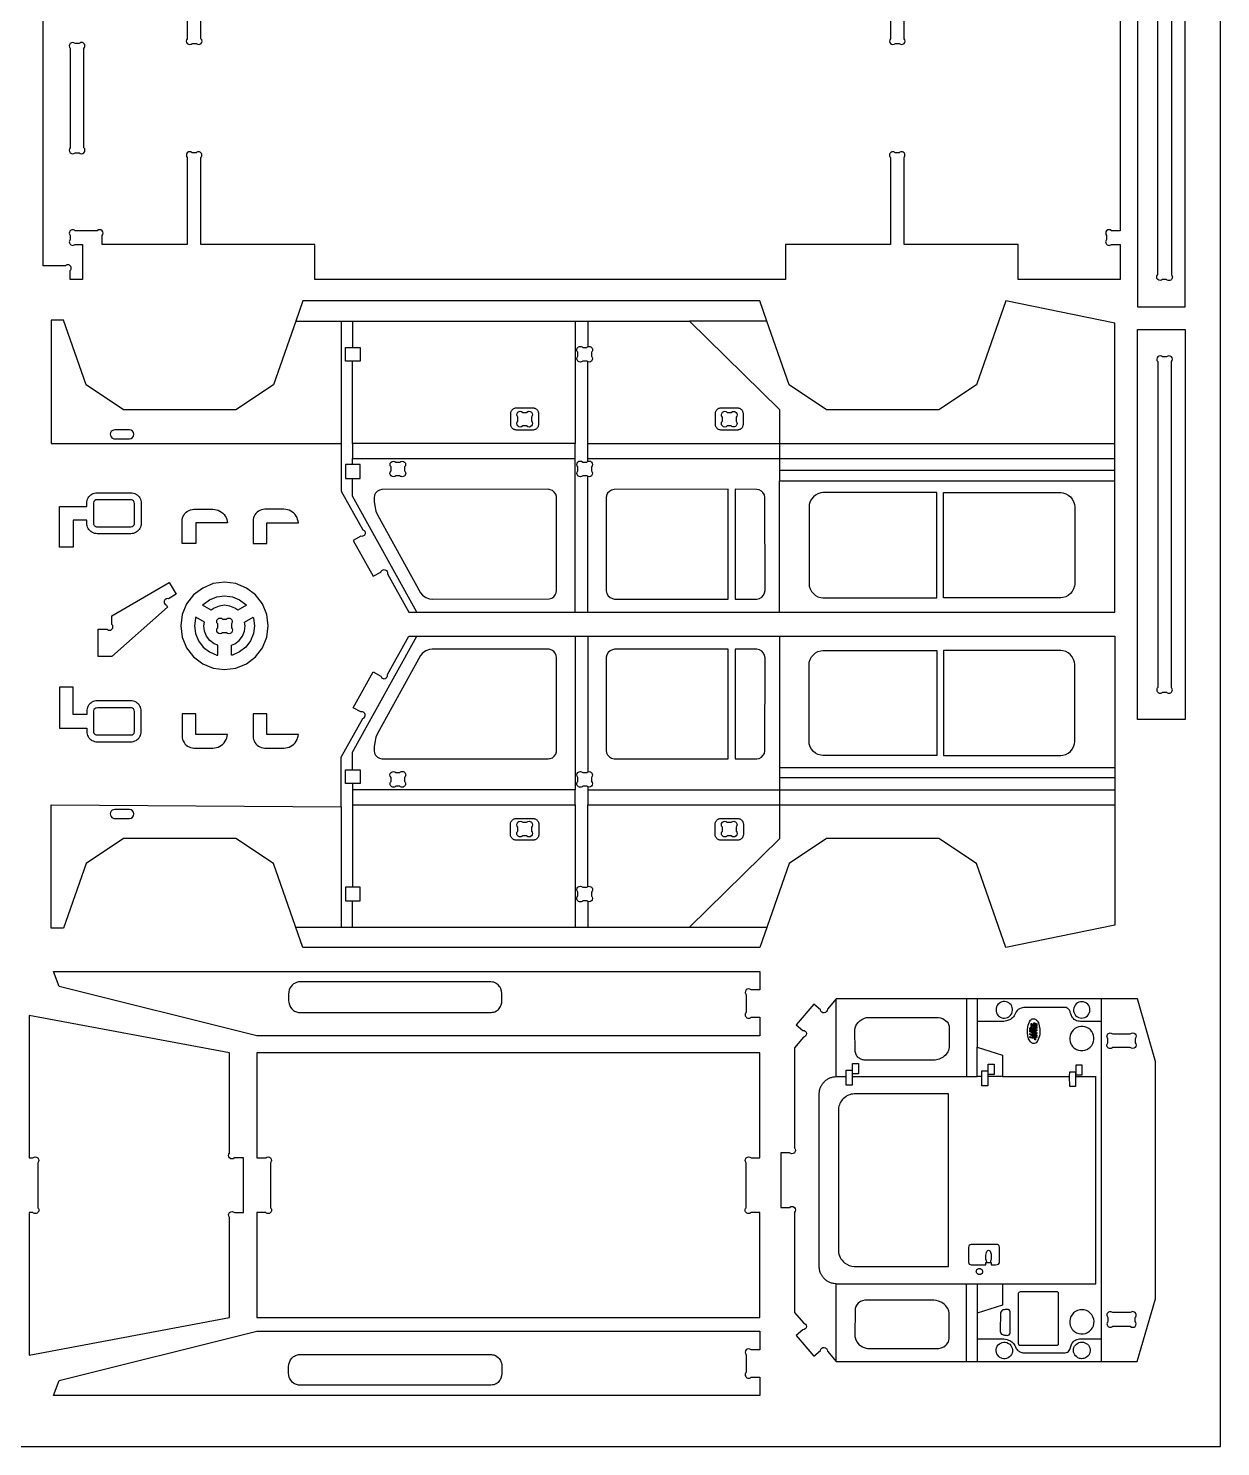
# Model space of a CAD drawing. Extents: x -528 to 1272, y -275 to 1657.
# Drawn here: x 224 to 1272, y -275 to 973 of the extents above; entities that cross this region are included whole.
import ezdxf

# ---------------------------------------------------------------- set-up
doc = ezdxf.new("R2010")
doc.units = 0
doc.header["$MEASUREMENT"] = 0
doc.layers.get('0').update_dxf_attribs({"linetype": 'CONTINUOUS'})
doc.layers.add('ENGRAVING', color=1, linetype='CONTINUOUS')

msp = doc.modelspace()

# ---------------------------------------------------------------- linework, layer by layer
for points in [[(-527.8, -274.5), (1272.2, -274.5), (1272.2, 1657.5), (-527.8, 1657.5)], [(1199, 727.8), (1241, 727.8), (1241, 1070.8), (1199, 1070.8)], [(1199, 364.8), (1199, 707.8), (1241, 707.8), (1241, 364.8)], [(251.1, 516.3), (251.1, 552.2), (275.1, 552.2), (275.1, 555.1), (275.2, 556.3), (275.4, 557.5), (275.8, 558.6), (276.3, 559.7), (277, 560.7), (277.8, 561.6), (278.7, 562.4), (279.7, 563), (280.8, 563.6), (281.9, 563.9), (283.1, 564.2), (284.3, 564.2), (314, 564.2), (315.2, 564.2), (316.3, 563.9), (317.5, 563.6), (318.5, 563), (319.5, 562.4), (320.4, 561.6), (321.2, 560.7), (321.9, 559.7), (322.4, 558.6), (322.8, 557.5), (323, 556.3), (323.1, 555.1), (323.1, 537.4), (323, 536.2), (322.8, 535.1), (322.4, 533.9), (321.9, 532.9), (321.2, 531.9), (320.4, 531), (319.5, 530.2), (318.5, 529.5), (317.5, 529), (316.3, 528.6), (315.2, 528.4), (314, 528.3), (284.3, 528.3), (283.1, 528.4), (281.9, 528.6), (280.8, 529), (279.7, 529.5), (278.7, 530.2), (277.8, 531), (277, 531.9), (276.3, 532.9), (275.8, 533.9), (275.4, 535.1), (275.2, 536.2), (275.1, 537.4), (275.1, 540.3), (263.1, 540.3), (263.1, 516.3)], [(570.5, 474.3), (573.3, 472.3), (576.5, 471.1), (578.8, 470.8), (681.9, 470.9), (684, 471.5), (685.8, 472.7), (687.1, 474.4), (688, 476.4), (688.2, 478.2), (688.1, 561), (687.5, 563.1), (686.3, 564.8), (684.6, 566.2), (682.6, 567), (680.8, 567.3), (534.7, 567.2), (532.5, 566.7), (530.7, 565.6), (529.2, 564), (528.3, 562.1), (527.9, 559.9), (527.9, 556.5), (528.4, 552.9), (529.5, 548.2), (530.8, 544.8), (568.6, 476.4)], [(735.3, 472.1), (737.4, 471.2), (739.3, 470.8), (839.2, 470.8), (839.2, 567.3), (738.9, 567.2), (736.6, 566.7), (734.7, 565.5), (733.2, 563.8), (732.2, 561.8), (731.8, 559.8), (731.9, 477.9), (732.4, 475.6), (733.6, 473.7)], [(845.2, 470.8), (864.5, 470.8), (866.8, 471.4), (868.7, 472.6), (870.2, 474.3), (871.2, 476.3), (871.6, 478.3), (871.5, 560.2), (871, 562.5), (869.8, 564.4), (868.4, 565.7), (866.4, 566.8), (864.5, 567.2), (845.2, 567.3)], [(916, 474), (918.1, 472.8), (920.6, 472.1), (922.5, 471.8), (1022.6, 471.8), (1022.6, 564.4), (922.5, 564.4), (920.6, 564.1), (918.1, 563.4), (916, 562.2), (914.1, 560.6), (912.5, 558.7), (911.3, 556.5), (910.5, 554.1), (910.3, 552.2), (910.3, 484), (910.5, 482.1), (911.3, 479.7), (912.5, 477.5), (914.1, 475.6)], [(1131.7, 471.8), (1028.6, 471.8), (1028.6, 564.4), (1131.7, 564.4), (1133.6, 564.1), (1136, 563.4), (1138.2, 562.2), (1140.1, 560.6), (1141.7, 558.7), (1142.9, 556.5), (1143.6, 554.1), (1143.9, 552.2), (1143.9, 484), (1143.6, 482.1), (1142.9, 479.7), (1141.7, 477.5), (1140.1, 475.6), (1138.2, 474), (1136, 472.8), (1133.6, 472.1)], [(359.1, 519.8), (359.1, 537.8), (359, 539.3), (359.1, 540.8), (359.4, 542.2), (359.9, 543.6), (360.7, 544.9), (361.5, 546.1), (362.6, 547.2), (363.8, 548.1), (365.1, 548.8), (366.5, 549.3), (368, 549.7), (369.4, 549.8), (386.1, 549.8), (387.7, 549.7), (389.3, 549.4), (390.8, 548.9), (392.3, 548.2), (393.6, 547.3), (394.9, 546.3), (396, 545.1), (396.9, 543.8), (397.7, 542.4), (398.3, 540.9), (398.7, 539.4), (398.9, 537.8), (371.1, 537.8), (371.1, 519.8)], [(421.5, 519.8), (433.5, 519.8), (433.5, 537.8), (461.3, 537.8), (461.1, 539.4), (460.6, 540.9), (460.1, 542.4), (459.3, 543.8), (458.3, 545.1), (457.2, 546.3), (456, 547.3), (454.6, 548.2), (453.2, 548.9), (451.6, 549.4), (450.1, 549.7), (448.5, 549.8), (431.8, 549.8), (430.3, 549.7), (428.8, 549.3), (427.4, 548.8), (426.1, 548.1), (424.9, 547.2), (423.9, 546.1), (423, 544.9), (422.3, 543.6), (421.8, 542.2), (421.5, 540.8), (421.4, 539.3), (421.5, 537.8)], [(377.1, 413.9), (386.3, 410.1), (396.3, 408.8), (406.3, 410.1), (415.5, 413.9), (423.5, 420), (429.6, 428), (433.4, 437.3), (434.8, 447.2), (433.4, 457.2), (429.6, 466.5), (423.5, 474.4), (415.5, 480.5), (406.3, 484.4), (396.3, 485.7), (386.3, 484.4), (377.1, 480.5), (369.1, 474.4), (363, 466.5), (359.1, 457.2), (357.8, 447.2), (359.1, 437.3), (363, 428), (369.1, 420)], [(377, 465.3), (377.6, 466), (383, 470.2), (389.4, 472.8), (396.3, 473.7), (403.2, 472.8), (409.5, 470.2), (415, 466), (415.6, 465.3), (408, 460.9), (405.4, 462.9), (401, 464.7), (396.3, 465.4), (391.6, 464.7), (387.2, 462.9), (384.6, 460.9)], [(377.6, 428.5), (383, 424.3), (389.4, 421.6), (390.3, 421.5), (390.3, 430.3), (387.2, 431.5), (383.5, 434.4), (380.6, 438.2), (378.8, 442.5), (378.2, 447.2), (378.6, 450.5), (371, 454.9), (370.7, 454.1), (369.8, 447.2), (370.7, 440.4), (373.4, 434)], [(402.3, 421.5), (402.3, 430.3), (405.4, 431.5), (409.1, 434.4), (412, 438.2), (413.8, 442.5), (414.4, 447.2), (414, 450.5), (421.6, 454.9), (421.9, 454.1), (422.8, 447.2), (421.9, 440.4), (419.2, 434), (415, 428.5), (409.5, 424.3), (403.2, 421.6)], [(530.7, 331.9), (532.5, 330.8), (534.7, 330.3), (680.8, 330.2), (682.6, 330.5), (684.6, 331.3), (686.3, 332.7), (687.5, 334.4), (688.1, 336.5), (688.2, 419.3), (688, 421.1), (687.1, 423.1), (685.8, 424.8), (684, 426), (681.9, 426.6), (578.8, 426.7), (576.5, 426.4), (573.3, 425.2), (570.5, 423.2), (568.6, 421.1), (530.8, 352.7), (529.5, 349.3), (528.4, 344.6), (527.9, 341), (527.9, 337.6), (528.3, 335.4), (529.2, 333.5)], [(734.7, 332), (736.6, 330.8), (738.9, 330.3), (839.2, 330.2), (839.2, 426.7), (739.3, 426.7), (737.4, 426.3), (735.3, 425.4), (733.6, 423.8), (732.4, 421.9), (731.9, 419.6), (731.8, 337.7), (732.2, 335.7), (733.2, 333.7)], [(845.2, 330.2), (864.5, 330.3), (866.4, 330.7), (868.4, 331.8), (869.8, 333.1), (871, 335), (871.5, 337.3), (871.6, 419.2), (871.2, 421.2), (870.2, 423.2), (868.7, 424.9), (866.8, 426.1), (864.5, 426.7), (845.2, 426.7)], [(916, 335.3), (914.1, 336.9), (912.5, 338.8), (911.3, 341), (910.5, 343.4), (910.3, 345.3), (910.3, 413.5), (910.5, 415.4), (911.3, 417.8), (912.5, 420), (914.1, 421.9), (916, 423.5), (918.1, 424.7), (920.6, 425.4), (922.5, 425.7), (1022.6, 425.7), (1022.6, 333.1), (922.5, 333.1), (920.6, 333.4), (918.1, 334.1)], [(1028.6, 333.1), (1131.7, 333.1), (1133.6, 333.4), (1136, 334.1), (1138.2, 335.3), (1140.1, 336.9), (1141.7, 338.8), (1142.9, 341), (1143.6, 343.4), (1143.9, 345.3), (1143.9, 413.5), (1143.6, 415.4), (1142.9, 417.8), (1141.7, 420), (1140.1, 421.9), (1138.2, 423.5), (1136, 424.7), (1133.6, 425.4), (1131.7, 425.7), (1028.6, 425.7)], [(251.1, 357.3), (275.1, 357.3), (275.1, 354.4), (275.2, 353.2), (275.4, 352.1), (275.8, 350.9), (276.3, 349.9), (277, 348.9), (277.8, 348), (278.7, 347.2), (279.7, 346.5), (280.8, 346), (281.9, 345.6), (283.1, 345.4), (284.3, 345.3), (314, 345.3), (315.2, 345.4), (316.3, 345.6), (317.5, 346), (318.5, 346.5), (319.5, 347.2), (320.4, 348), (321.2, 348.9), (321.9, 349.9), (322.4, 350.9), (322.8, 352.1), (323, 353.2), (323.1, 354.4), (323.1, 372.1), (323, 373.3), (322.8, 374.5), (322.4, 375.6), (321.9, 376.7), (321.2, 377.7), (320.4, 378.6), (319.5, 379.4), (318.5, 380), (317.5, 380.6), (316.3, 380.9), (315.2, 381.2), (314, 381.2), (284.3, 381.2), (283.1, 381.2), (281.9, 380.9), (280.8, 380.6), (279.7, 380), (278.7, 379.4), (277.8, 378.6), (277, 377.7), (276.3, 376.7), (275.8, 375.6), (275.4, 374.5), (275.2, 373.3), (275.1, 372.1), (275.1, 369.2), (263.1, 369.2), (263.1, 393.2), (251.1, 393.2)], [(362.6, 342.4), (363.8, 341.5), (365.1, 340.8), (366.5, 340.2), (368, 339.9), (369.4, 339.8), (386.1, 339.8), (387.7, 339.9), (389.3, 340.2), (390.8, 340.7), (392.3, 341.4), (393.6, 342.3), (394.9, 343.3), (396, 344.4), (396.9, 345.7), (397.7, 347.2), (398.3, 348.6), (398.7, 350.2), (398.9, 351.8), (371.1, 351.8), (371.1, 369.8), (359.1, 369.8), (359.1, 351.8), (359, 350.3), (359.1, 348.8), (359.4, 347.4), (359.9, 346), (360.7, 344.6), (361.5, 343.4)], [(424.9, 342.4), (426.1, 341.5), (427.4, 340.8), (428.8, 340.2), (430.3, 339.9), (431.8, 339.8), (448.5, 339.8), (450.1, 339.9), (451.6, 340.2), (453.2, 340.7), (454.6, 341.4), (456, 342.3), (457.2, 343.3), (458.3, 344.4), (459.3, 345.7), (460.1, 347.2), (460.6, 348.6), (461.1, 350.2), (461.3, 351.8), (433.5, 351.8), (433.5, 369.8), (421.5, 369.8), (421.5, 351.8), (421.4, 350.3), (421.5, 348.8), (421.8, 347.4), (422.3, 346), (423, 344.6), (423.9, 343.4)], [(456.9, 109.1), (457.7, 108.5), (458.6, 108.1), (460.4, 107.5), (461.4, 107.3), (631.1, 107.3), (632, 107.4), (633, 107.6), (633.9, 107.9), (635.6, 108.8), (637.1, 110), (637.8, 110.8), (638.9, 112.4), (639.9, 114.8), (640.1, 115.8), (640.3, 118), (640.3, 123.9), (640, 126), (639.3, 128), (638.6, 129.4), (638.1, 130.2), (636.8, 131.7), (635.2, 132.8), (634.8, 133), (633, 133.8), (632, 134), (630.6, 134.1), (461.4, 134.1), (459.5, 133.6), (457.7, 132.8), (456.9, 132.3), (455.8, 131.3), (454.9, 130.2), (453.8, 128.5), (453.2, 127.1), (452.8, 125.5), (452.6, 123.4), (452.7, 117.4), (452.8, 116.4), (453.1, 114.8), (453.6, 113.3), (454.3, 112), (455.5, 110.4)], [(456.9, -218.6), (455.8, -217.7), (454.9, -216.5), (453.8, -214.8), (453.2, -213.4), (452.8, -211.9), (452.6, -209.7), (452.7, -203.8), (452.8, -202.7), (453.1, -201.1), (453.6, -199.7), (454.3, -198.3), (455.5, -196.7), (456.9, -195.4), (457.7, -194.9), (458.6, -194.4), (460.4, -193.8), (461.4, -193.6), (631.1, -193.6), (632, -193.7), (633, -193.9), (633.9, -194.2), (635.6, -195.1), (637.1, -196.4), (637.8, -197.1), (638.9, -198.8), (639.9, -201.1), (640.1, -202.2), (640.3, -204.3), (640.3, -210.3), (640, -212.4), (639.3, -214.4), (638.6, -215.7), (638.1, -216.5), (636.8, -218), (635.2, -219.2), (634.8, -219.4), (633, -220.1), (632, -220.3), (630.6, -220.5), (461.4, -220.4), (459.5, -220), (457.7, -219.2)]]:
    msp.add_lwpolyline(points, close=True)
for points in [[(1184, 1027.9), (1184, 794.7), (1176.2, 794.7, 1), (1172, 790.5), (1172, 787, 1), (1176.2, 782.7), (1184, 782.7), (1184, 751.8), (1094.1, 751.8), (1094.1, 782.7), (993.8, 782.7), (993.8, 859.1, 1), (989.6, 863.3), (986.1, 863.3, 1), (981.8, 859.1), (981.8, 782.7), (889.5, 782.7), (889.5, 751.8), (475.8, 751.8), (475.8, 782.7), (375.6, 782.7), (375.6, 859.1, 1), (371.3, 863.3), (367.8, 863.3, 1), (363.6, 859.1), (363.6, 782.7), (288.6, 782.7), (288.6, 790.5, 1), (284.4, 794.7), (264.9, 794.7, 1), (260.7, 790.5), (260.7, 787, 1), (264.9, 782.7), (271.3, 782.7), (271.3, 751.8), (260.7, 751.8), (260.7, 759.6, 1), (256.4, 763.8), (236.7, 763.8), (236.7, 1058.8)], [(363.6, 1039.9), (363.6, 963.6, 1), (367.9, 959.3), (371.4, 959.3, 1), (375.6, 963.6), (375.6, 1039.9)], [(981.9, 1039.9), (981.9, 963.6, 1), (986.2, 959.3), (989.6, 959.3, 1), (993.8, 963.6), (993.8, 1039.9)]]:
    msp.add_lwpolyline(points, format="xyb")
for points in [[(1216.9, 756.1), (1216.9, 1042.6, -1), (1221.2, 1046.8), (1224.7, 1046.8, -1), (1228.9, 1042.6), (1228.9, 756.1, -1), (1224.7, 751.8), (1221.2, 751.8, -1)], [(272.7, 867.6), (272.7, 955.1, 1), (268.4, 959.3), (264.9, 959.3, 1), (260.7, 955.1), (260.7, 867.6, 1), (264.9, 863.3), (268.4, 863.3, 1)], [(243.9, 607.6), (498.9, 607.6), (498.9, 565.7), (517.8, 531.8, -1), (516.2, 526), (509.4, 522.2), (526.9, 490.8), (533.7, 494.5, -1), (539.5, 492.9), (558.3, 459.2), (565.4, 459.2), (704.5, 459.2), (715.7, 459.2), (884.3, 459.2), (1179.3, 459.2), (1179.3, 574.7), (1179.3, 584), (1179.3, 594.4), (1179.3, 607.6), (1179.3, 713.5), (1083.4, 733.1), (1057.5, 659.2), (1024.5, 637.3), (925.7, 637.3), (892.8, 659.2), (873.1, 715.3), (866.9, 733.1), (465.1, 733.1), (458.9, 715.3), (439.3, 659.2), (406.3, 637.3), (307.5, 637.3), (274.5, 659.2), (254.6, 716), (243.9, 716)], [(711.3, 692.1), (714.8, 692.1, -1), (719, 687.8), (719, 684.3, -1), (714.8, 680.1), (711.3, 680.1, -1), (707, 684.3), (707, 687.8, -1)], [(1228.9, 393.1), (1228.9, 679.6, 1), (1224.7, 683.8), (1221.2, 683.8, 1), (1216.9, 679.6), (1216.9, 393.1, 1), (1221.2, 388.8), (1224.7, 388.8, 1)], [(666.2, 630.8), (666.2, 627.3, -1), (661.9, 623), (658.5, 623, -1), (654.2, 627.3), (654.2, 630.8, -1), (658.5, 635), (661.9, 635, -1)], [(834.1, 627.3), (834.1, 630.8, -1), (838.4, 635), (841.9, 635, -1), (846.1, 630.8), (846.1, 627.3, -1), (841.9, 623), (838.4, 623, -1)], [(554.7, 587), (554.7, 583.5, -1), (550.5, 579.2), (547, 579.2, -1), (542.7, 583.5), (542.7, 587, -1), (547, 591.2), (550.5, 591.2, -1)], [(711.3, 591.3), (714.8, 591.3, -1), (719, 587), (719, 583.5, -1), (714.8, 579.3), (711.3, 579.3, -1), (707, 583.5), (707, 587, -1)], [(285.3, 420.2), (285.3, 444.2), (293, 444.2, 1), (297.3, 448.5), (297.3, 456.2), (347.7, 485.4), (353.7, 475), (346.9, 471.1, 1), (345.3, 465.4), (346.1, 463.8), (297.3, 420.2)], [(402.3, 449), (402.3, 445.5, -1), (398, 441.2), (394.6, 441.2, -1), (390.3, 445.5), (390.3, 449, -1), (394.6, 453.2), (398, 453.2, -1)], [(243.9, 181.5), (243.9, 289.9), (498.9, 288.2), (498.9, 331.8), (517.8, 365.7, 1), (516.2, 371.5), (509.4, 375.3), (526.9, 406.7), (533.7, 402.9, 1), (539.5, 404.6), (558.3, 438.2), (565.4, 438.2), (1179.3, 438.2), (1179.3, 322.8), (1179.3, 313.5), (1179.3, 303.1), (1179.3, 289.9), (1179.3, 184), (1083.4, 164.4), (1057.5, 238.3), (1024.5, 260.2), (925.7, 260.2), (892.8, 238.3), (866.9, 164.4), (465.1, 164.4), (439.3, 238.3), (406.3, 260.2), (307.5, 260.2), (274.5, 238.3), (254.6, 181.5)], [(542.7, 310.5), (542.7, 314, -1), (547, 318.3), (550.5, 318.3, -1), (554.7, 314), (554.7, 310.5, -1), (550.5, 306.3), (547, 306.3, -1)], [(711.3, 318.2), (714.8, 318.2, -1), (719, 314), (719, 310.5, -1), (714.8, 306.2), (711.3, 306.2, -1), (707, 310.5), (707, 314, -1)], [(654.2, 266.7), (654.2, 270.2, -1), (658.5, 274.5), (661.9, 274.5, -1), (666.2, 270.2), (666.2, 266.7, -1), (661.9, 262.5), (658.5, 262.5, -1)], [(834.1, 266.7), (834.1, 270.2, -1), (838.4, 274.5), (841.9, 274.5, -1), (846.1, 270.2), (846.1, 266.7, -1), (841.9, 262.5), (838.4, 262.5, -1)], [(711.3, 217.4), (714.8, 217.4, -1), (719, 213.2), (719, 209.7, -1), (714.8, 205.4), (711.3, 205.4, -1), (707, 209.7), (707, 213.2, -1)], [(250.9, 130), (246, 143.4), (867, 143.4), (867, 127.1), (859.3, 127.1, 1), (855, 122.8), (855, 107.3, 1), (859.3, 103.1), (867, 103.1), (867, 86.7), (424.8, 86.7)], [(914.5, -195), (920.4, -190, -1), (926.4, -190.5), (934.2, -199.6), (1048.7, -199.6), (1058.1, -199.6), (1167.1, -199.6), (1198.9, -199.6), (1214.8, -144.5), (1214.8, 64.1), (1199.2, 119.3), (1167.1, 119.3), (1058.1, 119.3), (1048.7, 119.3), (934.2, 119.3), (926.4, 110.2, -1), (920.4, 109.7), (914.5, 114.7), (898.9, 96.5), (904.8, 91.4, -1), (905.3, 85.5), (897.4, 76.3), (897.4, -11.9, -1), (893.2, -16.1), (885.4, -16.1), (885.4, -64.1), (893.2, -64.1, -1), (897.4, -68.4), (897.4, -156.6), (905.3, -165.8, -1), (904.8, -171.7), (898.9, -176.8)], [(224.6, -194), (400.8, -161.1), (400.8, -72.9, -1), (405, -68.7), (413, -68.7), (413, -20.7), (405, -20.7, -1), (400.8, -16.4), (400.8, 71.7), (224.6, 104.6), (224.6, -20.7), (227.8, -20.7, -1), (232.1, -24.9), (232.1, -64.4, -1), (227.8, -68.7), (224.6, -68.7)], [(1197.1, 84.2), (1197.1, 80.7, -1), (1192.8, 76.4), (1177.3, 76.4, -1), (1173.1, 80.7), (1173.1, 84.2, -1), (1177.3, 88.4), (1192.8, 88.4, -1)], [(424.8, -161.1), (867, -161.1), (867, -68.7), (859.3, -68.7, -1), (855, -64.4), (855, -24.9, -1), (859.3, -20.7), (867, -20.7), (867, 71.7), (424.8, 71.7), (424.8, -20.7), (432.6, -20.7, -1), (436.8, -24.9), (436.8, -64.4, -1), (432.6, -68.7), (424.8, -68.7)], [(1197.1, -164.5), (1197.1, -161, 1), (1192.8, -156.7), (1177.3, -156.7, 1), (1173.1, -161), (1173.1, -164.5, 1), (1177.3, -168.7), (1192.8, -168.7, 1)], [(246, -229.7), (250.9, -216.3), (424.8, -173.1), (867, -173.1), (867, -189.4), (859.3, -189.4, 1), (855, -193.7), (855, -209.2, 1), (859.3, -213.4), (867, -213.4), (867, -229.7)]]:
    msp.add_lwpolyline(points, format="xyb", close=True)
msp.add_lwpolyline([(805.3, 182.2), (805, 181.9)])
at = {"layer": 'ENGRAVING'}
for points in [[(458.9, 715.3), (498.9, 715.3), (498.9, 607.6)], [(498.9, 715.3), (508.8, 715.3), (508.8, 692.1), (515.7, 692.1), (515.7, 680.1), (508.8, 680.1), (502.6, 680.1), (502.6, 692.1), (508.8, 692.1)], [(508.8, 715.3), (704.5, 715.3), (704.5, 607.6), (508.8, 607.6), (508.8, 680.1)], [(704.5, 715.3), (715.7, 715.3), (805.3, 715.3)], [(715.7, 715.3), (715.7, 692.7)], [(873.1, 715.3), (805.3, 715.3), (884.3, 637.5), (884.3, 607.6), (884.3, 594.4), (1179.3, 594.4)], [(715.7, 607.6), (715.7, 679.4)], [(508.8, 607.6), (508.8, 594.4), (704.5, 594.4)], [(704.5, 459.2), (704.5, 594.4), (704.5, 607.6)], [(715.7, 594.4), (715.7, 607.6), (884.3, 607.6), (1179.3, 607.6)], [(508.8, 589), (502.6, 589), (502.6, 576.9), (508.8, 576.9), (515.7, 576.9), (515.7, 589), (508.8, 589), (508.8, 594.4)], [(715.7, 591.9), (715.7, 594.4), (884.3, 594.4), (884.3, 584), (884.3, 574.7), (1179.3, 574.7)], [(565.4, 459.2), (508.8, 561.4), (508.8, 576.9)], [(715.7, 459.2), (715.7, 578.6)], [(1179.3, 584), (884.3, 584)], [(884.3, 459.2), (884.3, 574.7)], [(508.8, 308.5), (502.6, 308.5), (502.6, 320.6), (508.8, 320.6), (508.8, 336.1), (565.4, 438.2)], [(704.5, 438.2), (704.5, 303.1)], [(715.7, 438.2), (715.7, 318.9)], [(884.3, 438.2), (884.3, 322.8), (884.3, 313.5), (884.3, 303.1), (884.3, 289.9), (884.3, 260), (805.3, 182.2)], [(508.8, 320.6), (515.7, 320.6), (515.7, 308.5), (508.8, 308.5), (508.8, 303.1)], [(884.3, 322.8), (1179.3, 322.8)], [(1179.3, 313.5), (884.3, 313.5)], [(715.7, 305.6), (715.7, 303.1), (884.3, 303.1), (1179.3, 303.1)], [(715.7, 303.1), (715.7, 289.9)], [(498.9, 288.2), (498.9, 182.2), (508.8, 182.2), (508.8, 205.4)], [(508.8, 289.9), (508.8, 217.4), (502.6, 217.4), (502.6, 205.4), (508.8, 205.4), (515.7, 205.4), (515.7, 217.4), (508.8, 217.4)], [(704.5, 289.9), (704.5, 182.3)], [(715.7, 218.1), (715.7, 289.9), (884.3, 289.9), (1179.3, 289.9)], [(715.7, 204.8), (715.7, 182.2), (805.3, 182.2), (872.8, 182.2)], [(459.7, 182.2), (498.9, 182.2)], [(508.8, 182.2), (715.7, 182.2)], [(934.2, 50.9), (934.2, 119.3)], [(1048.7, 119.3), (1048.7, 50.9), (1048.7, 50.8)], [(1058.1, 119.3), (1058.1, 99.3), (1058.1, 76.7), (1080.3, 69.7), (1080.3, 50.9), (1067.5, 50.9), (1067.5, 42.7), (1062.2, 42.7), (1062.2, 50.9), (1062.2, 55.8), (1067.5, 55.8), (1067.5, 50.9)], [(1167.1, 99.3), (1167.1, -179.7), (1167.1, -199.6)], [(948.1, 50.9), (948.1, 43.2), (942.8, 43.2), (942.8, 50.9), (942.8, 56.4), (948.1, 56.4), (948.1, 50.9), (1048.7, 50.9), (1058.1, 50.9), (1058.1, 76.7)], [(934.2, -131.4), (934, -131.4), (932.1, -131.2), (931.4, -131.1), (930.7, -130.9), (930, -130.7), (929.3, -130.5), (928.7, -130.2), (928, -129.9), (927.4, -129.6), (926.8, -129.3), (926.2, -128.9), (925.6, -128.5), (925, -128.1), (924.5, -127.6), (924, -127.1), (923.5, -126.6), (923, -126.1), (922.6, -125.6), (922.1, -125), (921.7, -124.4), (921.4, -123.8), (921, -123.2), (920.7, -122.6), (920.4, -121.9), (920.2, -121.3), (919.9, -120.6), (919.7, -119.9), (919.6, -119.2), (919.5, -118.5), (919.4, -117.8), (919.3, -117), (919.3, 36.5), (919.4, 37.3), (919.5, 38), (919.6, 38.7), (919.7, 39.4), (919.9, 40.1), (920.2, 40.8), (920.4, 41.4), (920.7, 42.1), (921, 42.7), (921.4, 43.3), (921.7, 43.9), (922.1, 44.5), (922.6, 45.1), (923, 45.6), (923.5, 46.1), (924, 46.6), (924.5, 47.1), (925, 47.6), (925.6, 48), (926.2, 48.4), (926.8, 48.8), (927.4, 49.1), (928, 49.4), (928.7, 49.7), (929.3, 50), (930, 50.2), (930.7, 50.4), (931.4, 50.6), (932.1, 50.7), (932.9, 50.8), (934, 50.9), (934.2, 50.9), (942.8, 50.9)], [(1062.3, 50.9), (1062.2, 50.9), (1058.1, 50.9)], [(1080.3, 50.9), (1139.4, 50.9), (1139.5, 55.2), (1144.7, 55.2), (1144.7, 42.1), (1139.5, 42.1), (1139.4, 50.9)], [(1080.3, -131.4), (1162.6, -131.4), (1162.6, 50.9)], [(1144.7, 50.9), (1162.6, 50.9), (1162.7, 50.9)], [(934.2, -199.6), (934.2, -131.4), (1048.7, -131.4), (1058.1, -131.4), (1058.1, -157.1), (1058.1, -179.7), (1058.1, -199.6)], [(1048.7, -199.6), (1048.7, -131.4)], [(1058.1, -131.4), (1080.3, -131.4), (1080.3, -150.1), (1058.1, -157.1)]]:
    msp.add_lwpolyline(points, dxfattribs=at)
for points in [[(650, 620.6), (650.4, 620.3), (650.9, 620.1), (651.4, 619.9), (651.9, 619.8), (652.4, 619.7), (652.7, 619.7), (652.9, 619.7), (667.5, 619.7), (667.7, 619.7), (668, 619.7), (668.5, 619.8), (669, 619.9), (669.5, 620.1), (670, 620.3), (670.4, 620.6), (670.8, 620.9), (671.2, 621.2), (671.5, 621.6), (671.8, 622), (672.1, 622.4), (672.3, 622.9), (672.5, 623.4), (672.6, 623.9), (672.7, 624.4), (672.7, 624.7), (672.7, 634), (672.6, 634.5), (672.5, 635), (672.3, 635.5), (672.1, 636), (671.8, 636.4), (671.5, 636.8), (671.2, 637.2), (670.8, 637.5), (670.4, 637.8), (670, 638.1), (669.5, 638.3), (669, 638.5), (668.5, 638.6), (668, 638.7), (667.7, 638.7), (667.5, 638.7), (652.9, 638.7), (652.7, 638.7), (652.4, 638.7), (651.9, 638.6), (651.4, 638.5), (650.9, 638.3), (650.4, 638.1), (650, 637.8), (649.6, 637.5), (649.2, 637.2), (648.9, 636.8), (648.6, 636.4), (648.3, 636), (648.1, 635.5), (647.9, 635), (647.8, 634.5), (647.7, 634), (647.7, 624.4), (647.8, 623.9), (647.9, 623.4), (648.1, 622.9), (648.3, 622.4), (648.6, 622), (648.9, 621.6), (649.2, 621.2), (649.6, 620.9)], [(829.5, 620.9), (829.9, 620.6), (830.3, 620.3), (830.8, 620.1), (831.3, 619.9), (831.8, 619.8), (832.3, 619.7), (832.6, 619.7), (832.8, 619.7), (847.4, 619.7), (847.6, 619.7), (847.9, 619.7), (848.4, 619.8), (848.9, 619.9), (849.4, 620.1), (849.9, 620.3), (850.3, 620.6), (850.7, 620.9), (851.1, 621.2), (851.4, 621.6), (851.7, 622), (852, 622.4), (852.2, 622.9), (852.4, 623.4), (852.5, 623.9), (852.6, 624.4), (852.6, 634), (852.5, 634.5), (852.4, 635), (852.2, 635.5), (852, 636), (851.7, 636.4), (851.4, 636.8), (851.1, 637.2), (850.7, 637.5), (850.3, 637.8), (849.9, 638.1), (849.4, 638.3), (848.9, 638.5), (848.4, 638.6), (847.9, 638.7), (847.6, 638.7), (847.4, 638.7), (832.8, 638.7), (832.6, 638.7), (832.3, 638.7), (831.8, 638.6), (831.3, 638.5), (830.8, 638.3), (830.3, 638.1), (829.9, 637.8), (829.5, 637.5), (829.1, 637.2), (828.8, 636.8), (828.5, 636.4), (828.2, 636), (828, 635.5), (827.8, 635), (827.7, 634.5), (827.6, 634), (827.6, 624.4), (827.7, 623.9), (827.8, 623.4), (828, 622.9), (828.2, 622.4), (828.5, 622), (828.8, 621.6), (829.1, 621.2)], [(508.8, 289.9), (704.5, 289.9), (704.5, 303.1), (508.8, 303.1)], [(650, 259.7), (649.6, 260), (649.2, 260.3), (648.9, 260.7), (648.6, 261.1), (648.3, 261.5), (648.1, 262), (647.9, 262.5), (647.8, 263), (647.7, 263.5), (647.7, 273.1), (647.8, 273.6), (647.9, 274.1), (648.1, 274.6), (648.3, 275.1), (648.6, 275.5), (648.9, 275.9), (649.2, 276.3), (649.6, 276.6), (650, 276.9), (650.4, 277.2), (650.9, 277.4), (651.4, 277.6), (651.9, 277.7), (652.4, 277.8), (652.7, 277.8), (652.9, 277.8), (667.5, 277.8), (667.7, 277.8), (668, 277.8), (668.5, 277.7), (669, 277.6), (669.5, 277.4), (670, 277.2), (670.4, 276.9), (670.8, 276.6), (671.2, 276.3), (671.5, 275.9), (671.8, 275.5), (672.1, 275.1), (672.3, 274.6), (672.5, 274.1), (672.6, 273.6), (672.7, 273.1), (672.7, 272.8), (672.7, 263.5), (672.6, 263), (672.5, 262.5), (672.3, 262), (672.1, 261.5), (671.8, 261.1), (671.5, 260.7), (671.2, 260.3), (670.8, 260), (670.4, 259.7), (670, 259.4), (669.5, 259.2), (669, 259), (668.5, 258.9), (668, 258.8), (667.7, 258.8), (667.5, 258.8), (652.9, 258.8), (652.7, 258.8), (652.4, 258.8), (651.9, 258.9), (651.4, 259), (650.9, 259.2), (650.4, 259.4)], [(829.9, 259.7), (829.5, 260), (829.1, 260.3), (828.8, 260.7), (828.5, 261.1), (828.2, 261.5), (828, 262), (827.8, 262.5), (827.7, 263), (827.6, 263.5), (827.6, 273.1), (827.7, 273.6), (827.8, 274.1), (828, 274.6), (828.2, 275.1), (828.5, 275.5), (828.8, 275.9), (829.1, 276.3), (829.5, 276.6), (829.9, 276.9), (830.3, 277.2), (830.8, 277.4), (831.3, 277.6), (831.8, 277.7), (832.3, 277.8), (832.6, 277.8), (832.8, 277.8), (847.4, 277.8), (847.6, 277.8), (847.9, 277.8), (848.4, 277.7), (848.9, 277.6), (849.4, 277.4), (849.9, 277.2), (850.3, 276.9), (850.7, 276.6), (851.1, 276.3), (851.4, 275.9), (851.7, 275.5), (852, 275.1), (852.2, 274.6), (852.4, 274.1), (852.5, 273.6), (852.6, 273.1), (852.6, 263.5), (852.5, 263), (852.4, 262.5), (852.2, 262), (852, 261.5), (851.7, 261.1), (851.4, 260.7), (851.1, 260.3), (850.7, 260), (850.3, 259.7), (849.9, 259.4), (849.4, 259.2), (848.9, 259), (848.4, 258.9), (847.9, 258.8), (847.6, 258.8), (847.4, 258.8), (832.8, 258.8), (832.6, 258.8), (832.3, 258.8), (831.8, 258.9), (831.3, 259), (830.8, 259.2), (830.3, 259.4)], [(1107.8, 94.3), (1107.8, 95.8), (1108.5, 95.6), (1108.5, 94.9), (1108.8, 94.7), (1108.8, 95.4), (1109.5, 95.1), (1109.5, 94.5), (1110, 94.3), (1110, 95), (1110.6, 94.8), (1110.6, 93.3)], [(1104.5, 86.1), (1106.7, 85.3), (1106.7, 85.9), (1107.4, 85.7), (1107.4, 84.3), (1104.5, 85.3)], [(948.5, 62.4), (953.7, 62.4), (953.7, 53.2), (948.5, 53.2)], [(1073.1, 52.7), (1067.8, 52.7), (1067.8, 61.8), (1073.1, 61.8)], [(1150.3, 52.1), (1145.1, 52.1), (1145.1, 61.2), (1150.3, 61.2)], [(957.3, -186.9), (957.8, -187.1), (960.4, -188), (961.6, -188.2), (1023, -188.2), (1024.3, -188.1), (1026.6, -187.6), (1028.8, -186.7), (1030.5, -185.4), (1031.6, -184.3), (1032.8, -182.5), (1033.3, -181.1), (1033.5, -179.5), (1033.4, -156.9), (1033.1, -155.3), (1032.3, -153.2), (1032.1, -152.7), (1030.7, -150.8), (1029, -149.2), (1027, -147.8), (1026.4, -147.5), (1024, -146.5), (1022.1, -146), (1020.1, -145.8), (959.4, -145.8), (957.4, -146.2), (955.5, -146.9), (953.6, -148.3), (952.3, -149.7), (951.4, -151.3), (950.9, -153.1), (950.8, -153.6), (950.7, -177.6), (950.8, -178.6), (951.4, -180.5), (952.5, -182.8), (954.2, -184.7), (955, -185.4)]]:
    msp.add_lwpolyline(points, close=True, dxfattribs=at)
for points in [[(297.3, 612.6, 0.086443), (298.4, 612, 0.08001), (299.8, 611.7, 0.006309), (306.2, 611.7, 0.006302), (312.7, 611.7, 0.406849), (316.5, 615.7, 0.406848), (312.7, 619.6, 0.006303), (306.2, 619.7, 0.006309), (299.8, 619.6, 0.309603), (296.1, 617, 0.316438)], [(282.4, 534.9, 0.087809), (283.2, 534.5, 0.067963), (284.5, 534.3), (313.8, 534.3, 0.166336), (316, 535.1, 0.189175), (317.1, 537, 0.016364), (317.1, 537.2, 0.008181), (317.1, 537.6), (317.1, 554.9, 0.166336), (316.3, 557.2, 0.189175), (314.4, 558.2, 0.016364), (314.2, 558.2, 0.008181), (313.8, 558.2), (284.5, 558.2, 0.166336), (282.2, 557.4, 0.189175), (281.2, 555.5, 0.043026), (281.1, 553.9, -0.010275), (281.1, 552.2, -0.004091), (281.1, 544.9, 0.012272), (281.1, 537.6, 0.100321), (281.5, 536, 0.121499)], [(282.4, 351.9, 0.087809), (283.2, 351.5, 0.067963), (284.5, 351.3), (313.8, 351.3, 0.166336), (316, 352.1, 0.189175), (317.1, 354, 0.016364), (317.1, 354.2, 0.008181), (317.1, 354.6), (317.1, 371.9, 0.166336), (316.3, 374.2, 0.189175), (314.4, 375.2, 0.016364), (314.2, 375.2, 0.008181), (313.8, 375.2), (284.5, 375.2, 0.166336), (282.2, 374.4, 0.189175), (281.2, 372.5, 0.016364), (281.1, 372.3, 0.008181), (281.1, 371.9), (281.1, 354.6, 0.100321), (281.5, 353, 0.121499)], [(297.3, 278.8, 0.0865), (298.4, 278.1, 0.080049), (299.8, 277.9, 0.006309), (306.2, 277.8, 0.006303), (312.7, 277.9, 0.406848), (316.5, 281.8, 0.406849), (312.7, 285.8, 0.006302), (306.2, 285.8, 0.006309), (299.8, 285.8, 0.309598), (296.1, 283.1, 0.316339)], [(1078.5, 103.2, 0.87639), (1087, 114.9, 0.876461), (1075.8, 105.8, 0.065836), (1077, 104.3, 0.065877)], [(1147.3, 102.9, 0.987827), (1153.1, 116.1, 0.987899), (1147, 103, 0.006087), (1147.2, 102.9, 0.006124)], [(953.9, 67.5, -0.119093), (951.7, 70.2, -0.105581), (950.8, 74), (950.7, 91.8, -0.174818), (953.4, 98.5, -0.152207), (960.4, 102.7, -0.016014), (961.1, 102.8, -0.021515), (961.6, 102.8), (1020.1, 102.8, -0.00712), (1023.5, 102.9, -0.035033), (1024.1, 102.9, -0.137177), (1030.7, 100, -0.185826), (1033.4, 95.3, -0.016418), (1033.5, 94.6, -0.012305), (1033.5, 93.7), (1033.4, 76.4, -0.125514), (1031.8, 71.7, -0.187851), (1023.4, 65.8, -0.01778), (1021.3, 65.4, -0.031825), (1020.1, 65.3), (959.4, 65.3, -0.076786), (956.7, 65.9, -0.065419)], [(1105.7, 80.8, -0.1356), (1103.4, 84, -0.130728), (1102.6, 94.6, -0.110706), (1105.1, 100.4, -0.414294), (1109.7, 101.1, -0.145935), (1112, 98.2, -0.131544), (1113.1, 87.6, -0.118711), (1110.5, 81.3, -0.26626), (1107.5, 80, -0.081365), (1106.6, 80.2, -0.067835)], [(1107.4, 88.5), (1107.4, 87.7), (1107, 87.8), (1107, 87.2), (1107.4, 87), (1107.4, 86.2), (1104.5, 87.9, -0.195193), (1104.4, 88.4, 0.064345), (1104.5, 88.9)], [(1104.5, 92.9, -0.06776), (1104.7, 94.1, -0.32401), (1105.3, 94.6, -0.201858), (1106.7, 94.1, -0.198979), (1107.4, 92.7, -0.013215), (1107.4, 92.3, 0.004405), (1107.4, 91.9)], [(1107.4, 89.1), (1104.5, 90.1), (1104.5, 90.9, -0.006249), (1105.6, 90.9, -0.012249), (1106.2, 90.9, -0.017021), (1105.5, 91.1, -0.01236), (1104.5, 91.4), (1104.5, 92.2), (1107.4, 91.2), (1107.4, 90.4, -0.003319), (1106.1, 90.4, -0.010292), (1105.7, 90.3, -0.020337), (1106.4, 90.2, -0.014852), (1107.4, 89.9)], [(1105.2, 93.5), (1106.7, 93, 0.330112), (1105.7, 93.8, 0.344991)], [(1105.4, 88, -0.006348), (1105.8, 87.9, -0.003646), (1106.4, 87.5), (1106.4, 87.9, -0.050894), (1105.9, 88, 0.161701)], [(1105.5, 95.6), (1105.5, 97.6, 0.056832), (1105.8, 97.5, -0.17198), (1106.1, 97.4, -0.137101), (1106.3, 96.9, 0.022712), (1106.9, 95.1, -0.106433), (1106.6, 95.3, -0.038432), (1106.1, 96.3), (1106.1, 95.5)], [(1107.8, 91.4), (1107.8, 92.3, -0.007723), (1108.8, 92.1, -0.010143), (1109.6, 91.9, -0.010481), (1108.9, 92.3, -0.006972), (1107.8, 92.9), (1107.8, 93.8), (1110.6, 92, -0.191025), (1110.7, 91.5, 0.063), (1110.6, 91.1)], [(1108.3, 89, -0.246826), (1107.9, 90.3, -0.377289), (1108.6, 90.9, -0.272558), (1110.6, 89.5, -0.551673), (1109.9, 88.3, -0.104338), (1109, 88.5, -0.094125)], [(1108.4, 97), (1109.1, 96.8, 0.320296), (1108.7, 97.2, 0.480496)], [(1109.5, 89.2, 0.200898), (1109.9, 89.3, 0.399218), (1109.9, 89.5, 0.15159), (1109.4, 89.9, 0.121674), (1108.6, 90, 0.653285), (1108.5, 89.7, 0.143473)], [(1145.5, 74.8, 0.844805), (1157.7, 91.9, 0.844746), (1140.6, 79.7, 0.08416), (1142.6, 76.8, 0.084125)], [(1108.1, 85.5, -0.106226), (1108.4, 85.2, -0.037798), (1108.9, 84.2), (1108.9, 85.1), (1109.5, 84.9), (1109.5, 83, 0.05605), (1109.2, 83.1, -0.169571), (1108.9, 83.2, -0.135193), (1108.7, 83.6, 0.0224)], [(1108.4, 87), (1109.1, 86.7, 0.308264), (1108.7, 87.2, 0.486891)], [(1032.8, -116.2), (1032.8, 35.7), (950.1, 35.7, 0.176954), (940.4, 31.4, 0.188124), (936.2, 22.4), (936.1, -102.2, 0.221524), (941.5, -112.8, 0.154276), (950.1, -116.1)], [(1059.3, -123.2, -0.975511), (1060.8, -117.9, -0.975267), (1059.6, -123.3, -0.012521), (1059.5, -123.2, -0.012397)], [(1094.9, -185.1, -0.074571), (1094.7, -184.8, -0.049262), (1094.6, -184.2), (1094.6, -139.6, -0.186297), (1095.1, -138.6, -0.185441), (1096.1, -138.1), (1127.9, -138.1, -0.159427), (1128.9, -138.5, -0.18647), (1129.4, -139.3), (1129.4, -184.5, -0.186722), (1128.9, -185.3, -0.159359), (1127.9, -185.7), (1096.1, -185.7, -0.109656), (1095.4, -185.5, -0.123094)], [(1080.3, -176, 0.054201), (1081.5, -176.3, 0.033878), (1084.5, -176.7, 0.195538), (1086.3, -176.1, 0.211786), (1087.1, -174.5), (1087.1, -156, 0.439935), (1084.6, -153.8, 0.017159), (1081.1, -154.3, 0.16641), (1079.4, -155.3, 0.175768), (1078.7, -157.1, 0.00637), (1078.4, -169.4, 0.007552), (1078.5, -173.4, 0.154839), (1079, -174.8, 0.129581)], [(1142.3, -172, 0.941921), (1158.9, -158.6, 0.941694), (1140.8, -169.9, 0.030028), (1141.5, -171, 0.029908)], [(1079.5, -196.7, -0.987771), (1084.3, -183.1, -0.987707), (1079.8, -196.9, -0.006185), (1079.7, -196.8, -0.006152)], [(1148, -196.9, -0.870756), (1150.3, -182.6, -0.870956), (1152, -197, -0.068972), (1150, -197.2, -0.069086)]]:
    msp.add_lwpolyline(points, format="xyb", close=True, dxfattribs=at)
for points in [[(1167.1, 119.3), (1167.1, 99.3, -0.003178), (1148.9, 99.4, -0.117898), (1144.5, 100.5, -0.159124), (1141.4, 103.7, -0.041333), (1140.2, 106.7, 0.055481), (1139.2, 109.2, 0.200169), (1136.3, 111.5, 0.038595), (1135.3, 111.7, 0.025024), (1133.7, 111.7), (1100.6, 111.7, 0.096377), (1095.5, 110.6, 0.197598), (1091.9, 106.7, -0.051037), (1090.7, 104.3, -0.120451), (1087.4, 101.2, -0.072763), (1084, 99.8, -0.055956), (1079.2, 99.3, -0.002489), (1068.7, 99.2, 0.00083), (1058.1, 99.3)], [(1105.4, 88, 0.003302), (1105.3, 88.1, 0.004133), (1105.2, 88.1)], [(1109.6, 96.6, 0.278803), (1109.8, 96.4, -0.024883), (1110.6, 96.2), (1110.6, 95.4), (1107.8, 96.4, -0.02391), (1107.8, 97.5, -0.49263), (1108.7, 98.1, -0.106902), (1109.1, 97.8, -0.081386), (1109.4, 97.3), (1110.6, 97.5), (1110.6, 96.6, -0.001334), (1109.6, 96.6, -0.007657), (1109.4, 96.6)], [(1109.6, 86.6, 0.086604), (1110.1, 86.3, -0.020846), (1110.6, 86.1), (1110.6, 85.3), (1107.8, 86.3, -0.025187), (1107.8, 87.4, -0.489456), (1108.7, 88, -0.107733), (1109.1, 87.8, -0.082436), (1109.4, 87.3), (1110.6, 87.5), (1110.6, 86.6, -0.001518), (1109.6, 86.6, -0.008717), (1109.4, 86.6)], [(1066.8, -112.5), (1069.5, -112.5), (1070.5, -112.5), (1070.4, -114.6, 0.009295), (1075.7, -114.5, 0.26442), (1077.5, -113.3, 0.062336), (1077.7, -112.8, 0.055996), (1077.8, -112.2, 0.006187), (1077.9, -105.7, 0.006187), (1077.8, -99.1, 0.250493), (1076.8, -97.3, 0.144271), (1075, -96.8, -0.005431), (1060.7, -96.7, 0.01086), (1052.9, -96.8, 0.397941), (1050.5, -99.3, 0.012515), (1050.5, -112.3, 0.410788), (1052.9, -114.7, -0.003099), (1065.8, -114.6), (1065.8, -112.5), (1066.8, -112.5, -0.103445), (1065.7, -108.5, -0.091588), (1066.3, -103.9, -0.11388), (1067.4, -102.1, -0.401118), (1069, -102, -0.144245), (1070, -103.6, -0.108007), (1070.4, -109.9, -0.036367), (1070, -111.3, -0.040449), (1069.5, -112.5)], [(1058.1, -179.7, -0.001529), (1080.2, -179.7, -0.090991), (1085.7, -180.8, -0.101657), (1089.5, -183.2, -0.113471), (1091.7, -186.7, 0.112739), (1093.6, -189.6, 0.115703), (1096.6, -191.4, 0.030652), (1098.3, -191.9, 0.028535), (1100.1, -192.1), (1131.4, -192.1, 0.020515), (1135.5, -192, 0.231974), (1139.1, -189.9, 0.093879), (1140.4, -186.5, -0.098344), (1141.9, -183.2, -0.169666), (1145.7, -180.4, -0.072653), (1150.7, -179.7, -0.002974), (1158.9, -179.6, 0.000991), (1167.1, -179.7)]]:
    msp.add_lwpolyline(points, format="xyb", dxfattribs=at)

doc.saveas('drawing.dxf')
